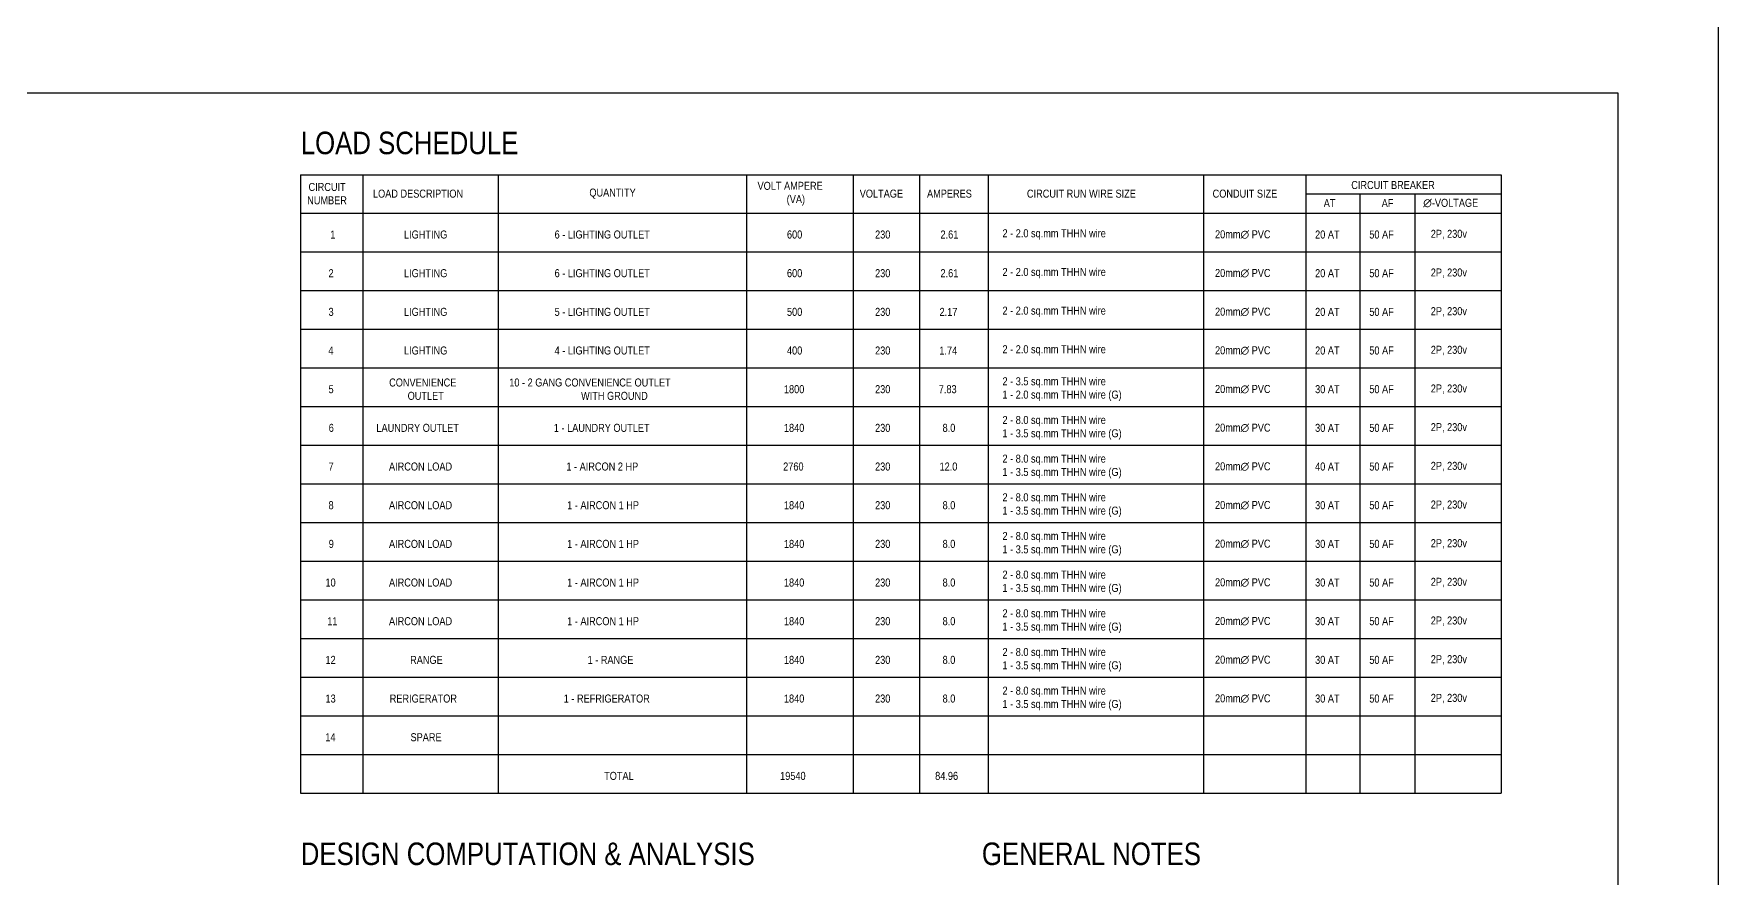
# Model space of a CAD drawing. Header units: inches. Extents: x 7263 to 14962, y 1317 to 2926.
# Drawn here: x 7297.09 to 7339.2, y 1345.97 to 1367.08 of the extents above; entities that cross this region are included whole.
import ezdxf

# ---------------------------------------------------------------- set-up
doc = ezdxf.new("R2010")
doc.units = ezdxf.units.IN
doc.header["$MEASUREMENT"] = 0
for name, color, linetype in [('Layer3', 3, 'Continuous'), ('Layer6', 6, 'Continuous'), ('text', 7, 'Continuous')]:
    doc.layers.add(name, color=color, linetype=linetype)
doc.styles.get("Standard").update_dxf_attribs({"font": ''})
doc.styles.get('Standard').set_extended_font_data('Tw Cen MT Condensed')

msp = doc.modelspace()

# ---------------------------------------------------------------- linework, layer by layer
at = {"layer": 'Defpoints'}
msp.add_lwpolyline([(7262.697, 1368.116), (7339.197, 1368.116), (7339.197, 1317.116), (7262.697, 1317.116)], close=True, dxfattribs=at)
at = {"layer": 'Layer6'}
msp.add_line((7336.687, 1365.606), (7336.687, 1319.626), dxfattribs=at)
msp.add_lwpolyline([(7336.687, 1319.626), (7266.712, 1319.626), (7266.712, 1365.606), (7336.687, 1365.606)], close=True, dxfattribs=at)
at = {"layer": 'text'}
for p, q in [((7303.76, 1363.552), (7303.76, 1348.096)), ((7303.76, 1363.552), (7333.772, 1363.552)), ((7303.76, 1363.552), (7303.76, 1348.096)), ((7305.315, 1363.552), (7305.315, 1348.096)), ((7308.702, 1363.552), (7308.702, 1348.096)), ((7314.907, 1363.552), (7314.907, 1348.096)), ((7314.907, 1363.552), (7314.907, 1348.096)), ((7317.573, 1363.552), (7317.573, 1348.096)), ((7317.573, 1363.552), (7317.573, 1348.096)), ((7319.229, 1363.552), (7319.229, 1348.096)), ((7319.229, 1363.552), (7319.229, 1348.096)), ((7320.945, 1363.552), (7320.945, 1348.096)), ((7320.945, 1363.552), (7320.945, 1348.096)), ((7326.33, 1363.552), (7326.33, 1348.096)), ((7328.889, 1363.552), (7328.889, 1348.096)), ((7328.889, 1363.552), (7328.889, 1348.096)), ((7333.772, 1363.552), (7333.772, 1348.096)), ((7333.772, 1363.552), (7333.772, 1348.096)), ((7333.772, 1363.075), (7328.889, 1363.075)), ((7330.238, 1363.075), (7330.238, 1348.096)), ((7330.238, 1363.075), (7330.238, 1348.096)), ((7331.608, 1363.075), (7331.608, 1348.096)), ((7331.608, 1363.075), (7331.608, 1348.096)), ((7303.76, 1362.598), (7333.772, 1362.598)), ((7303.76, 1361.631), (7333.772, 1361.631)), ((7303.76, 1360.665), (7333.772, 1360.665)), ((7303.76, 1359.698), (7333.772, 1359.698)), ((7303.76, 1358.731), (7333.772, 1358.731)), ((7303.76, 1357.764), (7333.772, 1357.764)), ((7303.76, 1356.797), (7333.772, 1356.797)), ((7303.76, 1355.83), (7333.772, 1355.83)), ((7303.76, 1354.864), (7333.772, 1354.864)), ((7303.76, 1353.897), (7333.772, 1353.897)), ((7303.76, 1352.93), (7333.772, 1352.93)), ((7303.76, 1351.963), (7333.772, 1351.963)), ((7303.76, 1350.996), (7333.772, 1350.996)), ((7303.76, 1350.029), (7333.772, 1350.029)), ((7303.76, 1349.063), (7333.772, 1349.063)), ((7303.76, 1348.096), (7333.772, 1348.096))]:
    msp.add_line(p, q, dxfattribs=at)

# ---------------------------------------------------------------- texts
at = {"layer": 'Layer3', "char_height": 0.5625, "attachment_point": 1}
for s, width, insert in [('{\\fArial Narrow|b0|i0|c0|p34;LOAD SCHEDULE}', 5.84615, (7303.765, 1364.633)), ('{\\fArial Narrow|b0|i0|c0|p34;DESIGN COMPUTATION & ANALYSIS}', 12.10446, (7303.765, 1346.86)), ('{\\fArial Narrow|b0|i0|c0|p34;GENERAL NOTES}', 12.10446, (7320.789, 1346.86))]:
    msp.add_mtext_dynamic_manual_height_columns(s, width=width, gutter_width=1, heights=[0], dxfattribs=dict(at, insert=insert))
at = {"layer": 'Layer6', "color": 2, "char_height": 0.2}
for s, insert, attachment_point in [('\\pi-0.54762;CIRCUIT\\P\\pi-0.58095;NUMBER', (7304.507, 1363.083), 4), ('\\pi-1.4;LOAD DESCRIPTION', (7306.97, 1363.083), 4), ('\\pi-0.70476;QUANTITY', (7311.684, 1363.083), 4), ('\\pi-1.02857;VOLT AMPERE\\P\\pi-0.3;(VA)', (7316.211, 1363.083), 4), ('\\pi-0.63333;VOLTAGE', (7318.37, 1363.083), 4), ('\\pi-0.66667;AMPERES', (7320.085, 1363.083), 4), ('\\pi-1.78095;CIRCUIT RUN WIRE SIZE', (7323.697, 1363.083), 4), ('\\pi-1.01905;CONDUIT SIZE', (7327.576, 1363.083), 4), ('\\pi-1.30952;CIRCUIT BREAKER', (7331.332, 1363.298), 4), ('\\pi-0.17143;AT', (7329.506, 1362.848), 4), ('\\pi-0.16667;AF', (7330.95, 1362.848), 4), ('\\pi-0.84762;∅-VOLTAGE', (7332.668, 1362.848), 4), ('\\pi-0.02381;1', (7304.526, 1362.061), 4), ('\\pi-0.62381;LIGHTING', (7306.97, 1362.061), 4), ('\\pi-1.67619;6 - LIGHTING OUTLET', (7311.786, 1362.061), 4), ('\\pi-0.25714;600', (7316.175, 1362.061), 4), ('\\pi-0.25714;230', (7318.377, 1362.061), 4), ('\\pi-0.2619;2.61', (7320.017, 1362.061), 4), ('2 - 2.0 sq.mm THHN wire', (7321.304, 1362.063), 4), ('\\pi-0.92381;20mm∅ PVC', (7327.541, 1362.061), 4), ('\\pi-0.45238;20 AT', (7329.571, 1362.061), 4), ('\\pi-0.44762;50 AF', (7330.921, 1362.061), 4), ('\\pi-0.67619;2P, 230v', (7332.686, 1362.061), 4), ('\\pi-0.06667;2', (7304.526, 1361.094), 4), ('\\pi-0.62381;LIGHTING', (7306.97, 1361.094), 4), ('\\pi-1.67619;6 - LIGHTING OUTLET', (7311.786, 1361.094), 4), ('\\pi-0.25714;600', (7316.175, 1361.094), 4), ('\\pi-0.25714;230', (7318.377, 1361.094), 4), ('\\pi-0.2619;2.61', (7320.017, 1361.094), 4), ('2 - 2.0 sq.mm THHN wire', (7321.304, 1361.096), 4), ('\\pi-0.92381;20mm∅ PVC', (7327.541, 1361.094), 4), ('\\pi-0.45238;20 AT', (7329.571, 1361.094), 4), ('\\pi-0.44762;50 AF', (7330.921, 1361.094), 4), ('\\pi-0.67619;2P, 230v', (7332.686, 1361.094), 4), ('\\pi-0.06667;3', (7304.526, 1360.127), 4), ('\\pi-0.62381;LIGHTING', (7306.97, 1360.127), 4), ('\\pi-1.67619;5 - LIGHTING OUTLET', (7311.786, 1360.127), 4), ('\\pi-0.25714;500', (7316.175, 1360.127), 4), ('\\pi-0.25714;230', (7318.377, 1360.127), 4), ('\\pi-0.28571;2.17', (7320.017, 1360.127), 4), ('2 - 2.0 sq.mm THHN wire', (7321.304, 1360.129), 4), ('\\pi-0.92381;20mm∅ PVC', (7327.541, 1360.127), 4), ('\\pi-0.45238;20 AT', (7329.571, 1360.127), 4), ('\\pi-0.44762;50 AF', (7330.921, 1360.127), 4), ('\\pi-0.67619;2P, 230v', (7332.686, 1360.127), 4), ('\\pi-0.07143;4', (7304.526, 1359.161), 4), ('\\pi-0.62381;LIGHTING', (7306.97, 1359.161), 4), ('\\pi-1.67619;4 - LIGHTING OUTLET', (7311.786, 1359.161), 4), ('\\pi-0.25714;400', (7316.175, 1359.161), 4), ('\\pi-0.25714;230', (7318.377, 1359.161), 4), ('\\pi-0.29048;1.74', (7320.017, 1359.161), 4), ('2 - 2.0 sq.mm THHN wire', (7321.304, 1359.163), 4), ('\\pi-0.92381;20mm∅ PVC', (7327.541, 1359.161), 4), ('\\pi-0.45238;20 AT', (7329.571, 1359.161), 4), ('\\pi-0.44762;50 AF', (7330.921, 1359.161), 4), ('\\pi-0.67619;2P, 230v', (7332.686, 1359.161), 4), ('\\pi-0.99524;CONVENIENCE\\P\\pi-0.53333;OUTLET', (7306.97, 1358.194), 4), ('\\pi-2.80952;10 - 2 GANG CONVENIENCE OUTLET\\P\\pi-1.01429;WITH GROUND', (7311.786, 1358.194), 4), ('2 - 3.5 sq.mm THHN wire\\P1 - 2.0 sq.mm THHN wire (G)', (7321.304, 1358.196), 4), ('\\pi-0.06667;5', (7304.526, 1358.194), 4), ('\\pi-0.33333;1800', (7316.175, 1358.194), 4), ('\\pi-0.25714;230', (7318.377, 1358.194), 4), ('\\pi-0.30476;7.83', (7320.017, 1358.194), 4), ('\\pi-0.92381;20mm∅ PVC', (7327.541, 1358.194), 4), ('\\pi-0.45238;30 AT', (7329.571, 1358.194), 4), ('\\pi-0.44762;50 AF', (7330.921, 1358.194), 4), ('\\pi-0.67619;2P, 230v', (7332.686, 1358.194), 4), ('2 - 8.0 sq.mm THHN wire\\P1 - 3.5 sq.mm THHN wire (G)', (7321.304, 1357.229), 4), ('\\pi-0.0619;6', (7304.526, 1357.227), 4), ('\\pi-1.31429;LAUNDRY OUTLET', (7306.97, 1357.227), 4), ('\\pi-1.69524;1 - LAUNDRY OUTLET', (7311.786, 1357.227), 4), ('\\pi-0.33333;1840', (7316.175, 1357.227), 4), ('\\pi-0.25714;230', (7318.377, 1357.227), 4), ('\\A1;', (7319.641, 1357.253, -3641.371), 6), ('\\pi-0.20952;8.0', (7320.017, 1357.227), 4), ('\\pi-0.92381;20mm∅ PVC', (7327.541, 1357.227), 4), ('\\pi-0.45238;30 AT', (7329.571, 1357.227), 4), ('\\pi-0.44762;50 AF', (7330.921, 1357.227), 4), ('\\pi-0.67619;2P, 230v', (7332.686, 1357.227), 4), ('\\pi-0.06667;7', (7304.526, 1356.26), 4), ('\\pi-1;AIRCON LOAD', (7306.97, 1356.26), 4), ('\\pi-1.38095;1 - AIRCON 2 HP', (7311.786, 1356.26), 4), ('\\pi-0.35238;2760', (7316.175, 1356.26), 4), ('\\pi-0.25714;230', (7318.377, 1356.26), 4), ('\\pi-0.28571;12.0', (7320.017, 1356.26), 4), ('2 - 8.0 sq.mm THHN wire\\P1 - 3.5 sq.mm THHN wire (G)', (7321.304, 1356.262), 4), ('\\pi-0.92381;20mm∅ PVC', (7327.541, 1356.26), 4), ('\\pi-0.45238;40 AT', (7329.571, 1356.26), 4), ('\\pi-0.44762;50 AF', (7330.921, 1356.26), 4), ('\\pi-0.67619;2P, 230v', (7332.686, 1356.26), 4), ('2 - 8.0 sq.mm THHN wire\\P1 - 3.5 sq.mm THHN wire (G)', (7321.304, 1355.295), 4), ('\\pi-0.06667;8', (7304.526, 1355.293), 4), ('\\pi-1;AIRCON LOAD', (7306.97, 1355.293), 4), ('\\pi-1.3619;1 - AIRCON 1 HP', (7311.786, 1355.293), 4), ('\\pi-0.33333;1840', (7316.175, 1355.293), 4), ('\\pi-0.25714;230', (7318.377, 1355.293), 4), ('\\pi-0.20952;8.0', (7320.017, 1355.293), 4), ('\\pi-0.92381;20mm∅ PVC', (7327.541, 1355.293), 4), ('\\pi-0.45238;30 AT', (7329.571, 1355.293), 4), ('\\pi-0.44762;50 AF', (7330.921, 1355.293), 4), ('\\pi-0.67619;2P, 230v', (7332.686, 1355.293), 4), ('2 - 8.0 sq.mm THHN wire\\P1 - 3.5 sq.mm THHN wire (G)', (7321.304, 1354.328), 4), ('\\pi-0.0619;9', (7304.526, 1354.326), 4), ('\\pi-1;AIRCON LOAD', (7306.97, 1354.326), 4), ('\\pi-1.3619;1 - AIRCON 1 HP', (7311.786, 1354.326), 4), ('\\pi-0.33333;1840', (7316.175, 1354.326), 4), ('\\pi-0.25714;230', (7318.377, 1354.326), 4), ('\\pi-0.20952;8.0', (7320.017, 1354.326), 4), ('\\pi-0.92381;20mm∅ PVC', (7327.541, 1354.326), 4), ('\\pi-0.45238;30 AT', (7329.571, 1354.326), 4), ('\\pi-0.44762;50 AF', (7330.921, 1354.326), 4), ('\\pi-0.67619;2P, 230v', (7332.686, 1354.326), 4), ('\\pi-0.14286;10', (7304.526, 1353.36), 4), ('\\pi-1;AIRCON LOAD', (7306.97, 1353.36), 4), ('\\pi-1.3619;1 - AIRCON 1 HP', (7311.786, 1353.36), 4), ('\\pi-0.33333;1840', (7316.175, 1353.36), 4), ('\\pi-0.25714;230', (7318.377, 1353.36), 4), ('\\pi-0.20952;8.0', (7320.017, 1353.36), 4), ('2 - 8.0 sq.mm THHN wire\\P1 - 3.5 sq.mm THHN wire (G)', (7321.304, 1353.362), 4), ('\\pi-0.92381;20mm∅ PVC', (7327.541, 1353.36), 4), ('\\pi-0.45238;30 AT', (7329.571, 1353.36), 4), ('\\pi-0.44762;50 AF', (7330.921, 1353.36), 4), ('\\pi-0.67619;2P, 230v', (7332.686, 1353.36), 4), ('\\pi-0.1;11', (7304.526, 1352.393), 4), ('\\pi-1;AIRCON LOAD', (7306.97, 1352.393), 4), ('\\pi-1.3619;1 - AIRCON 1 HP', (7311.786, 1352.393), 4), ('\\pi-0.33333;1840', (7316.175, 1352.393), 4), ('\\pi-0.25714;230', (7318.377, 1352.393), 4), ('\\pi-0.20952;8.0', (7320.017, 1352.393), 4), ('2 - 8.0 sq.mm THHN wire\\P1 - 3.5 sq.mm THHN wire (G)', (7321.304, 1352.395), 4), ('\\pi-0.92381;20mm∅ PVC', (7327.541, 1352.393), 4), ('\\pi-0.45238;30 AT', (7329.571, 1352.393), 4), ('\\pi-0.44762;50 AF', (7330.921, 1352.393), 4), ('\\pi-0.67619;2P, 230v', (7332.686, 1352.393), 4), ('2 - 8.0 sq.mm THHN wire\\P1 - 3.5 sq.mm THHN wire (G)', (7321.304, 1351.428), 4), ('\\pi-0.14286;12', (7304.526, 1351.426), 4), ('\\pi-0.47143;RANGE', (7306.97, 1351.426), 4), ('\\pi-0.85238;1 - RANGE', (7311.786, 1351.426), 4), ('\\pi-0.33333;1840', (7316.175, 1351.426), 4), ('\\pi-0.25714;230', (7318.377, 1351.426), 4), ('\\pi-0.20952;8.0', (7320.017, 1351.426), 4), ('\\pi-0.92381;20mm∅ PVC', (7327.541, 1351.426), 4), ('\\pi-0.45238;30 AT', (7329.571, 1351.426), 4), ('\\pi-0.44762;50 AF', (7330.921, 1351.426), 4), ('\\pi-0.67619;2P, 230v', (7332.686, 1351.426), 4), ('\\pi-0.14286;13', (7304.526, 1350.459), 4), ('\\pi-0.98095;RERIGERATOR', (7306.97, 1350.459), 4), ('\\pi-1.44762;1 - REFRIGERATOR', (7311.786, 1350.459), 4), ('\\pi-0.33333;1840', (7316.175, 1350.459), 4), ('\\pi-0.25714;230', (7318.377, 1350.459), 4), ('\\pi-0.20952;8.0', (7320.017, 1350.459), 4), ('2 - 8.0 sq.mm THHN wire\\P1 - 3.5 sq.mm THHN wire (G)', (7321.304, 1350.461), 4), ('\\pi-0.92381;20mm∅ PVC', (7327.541, 1350.459), 4), ('\\pi-0.45238;30 AT', (7329.571, 1350.459), 4), ('\\pi-0.44762;50 AF', (7330.921, 1350.459), 4), ('\\pi-0.67619;2P, 230v', (7332.686, 1350.459), 4), ('\\pi-0.14762;14', (7304.526, 1349.492), 4), ('\\pi-0.4619;SPARE', (7306.97, 1349.492), 4), ('\\pi-0.4381;TOTAL', (7311.786, 1348.525), 4), ('\\pi-0.42857;19540', (7316.175, 1348.525), 4), ('\\pi-0.39524;84.96', (7320.017, 1348.525), 4)]:
    msp.add_mtext(s, dxfattribs=dict(at, insert=insert, attachment_point=attachment_point))

doc.saveas('drawing.dxf')
